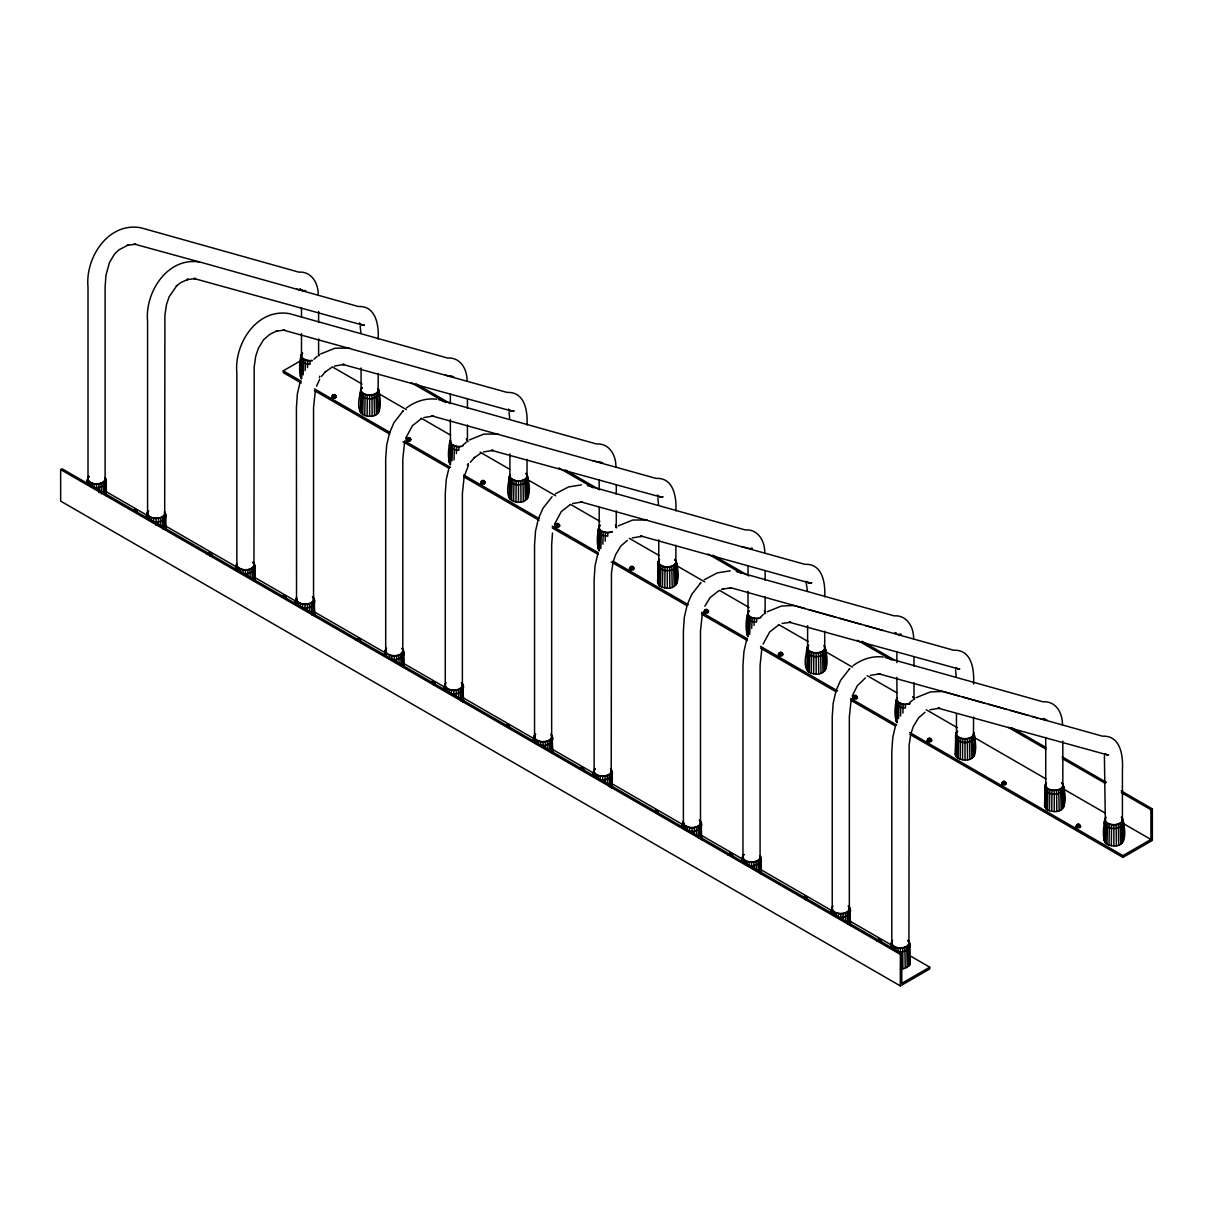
<?xml version="1.0" encoding="UTF-8"?>
<svg xmlns="http://www.w3.org/2000/svg" width="1213" height="1213" viewBox="0 0 1213 1213"><rect width="100%" height="100%" fill="white"/><g stroke="black" fill="none" stroke-linecap="round" stroke-linejoin="round"><path stroke-width="1.5" d="M333.909 398.122L332.938 394.832L334.682 394.559L336.228 396.196L335.455 397.879L332.453 397.728L331.786 396.894L332.938 394.832M408.432 441.138L407.462 437.848L409.206 437.59L410.752 439.227L409.979 440.91L406.977 440.759L406.31 439.91L407.462 437.848M482.759 484.048L481.788 480.757L483.532 480.484L485.079 482.137L484.29 483.82L481.303 483.669L480.621 482.819L481.788 480.757M557.283 527.079L556.312 523.789L558.056 523.516L559.602 525.168L558.829 526.836L555.827 526.685L555.145 525.851L556.312 523.789M631.594 569.989L630.624 566.698L632.382 566.426L633.929 568.078L633.141 569.746L630.154 569.594L629.471 568.761L630.624 566.698M706.118 613.02L705.162 609.73L706.906 609.457L708.453 611.094L707.664 612.777L704.677 612.626L703.995 611.792L705.162 609.73M780.444 655.93L779.474 652.639L781.217 652.367L782.764 654.004L781.991 655.687L779.004 655.536L778.321 654.702L779.474 652.639M854.968 698.946L853.997 695.656L855.741 695.383L857.288 697.035L856.514 698.718L853.527 698.567L852.845 697.718L853.997 695.656M929.294 741.856L928.324 738.565L930.068 738.292L931.614 739.945L930.841 741.628L927.839 741.477L927.172 740.627L928.324 738.565M1003.818 784.887L1002.848 781.597L1004.591 781.324L1006.138 782.976L1005.365 784.644L1002.363 784.493L1001.695 783.659L1002.848 781.597M1078.145 827.797L1077.174 824.506L1078.918 824.234L1080.465 825.886L1079.691 827.554L1076.689 827.402L1076.007 826.569L1077.174 824.506M106.304 495.905L106.304 481.925L105.228 477.543C109.549 484.775 99.921 488.915 94.038 487.368L94.235 483.896C90.657 483.82 85.304 479.908 88.792 476.3L86.805 481.925L88.109 484.745L88.792 481.485M148.365 510.703C144.893 514.312 150.23 518.224 153.808 518.3L153.611 521.772C159.494 523.319 169.123 519.179 164.801 511.947L165.893 516.329L165.893 530.308M254.821 580.39L254.821 566.41L253.168 562.241C259.37 569.306 249.56 575.356 242.873 573.309L243.085 569.837L237.627 567.411L236.732 563.484L235.656 567.866L236.96 570.686L237.627 567.411M302.28 353.044C298.792 356.652 304.145 360.564 307.723 360.64L307.526 367.6M297.215 601.815L296.533 605.075L295.229 602.27L296.321 597.888L297.215 601.815L302.659 604.226L302.462 607.698C309.133 609.76 318.943 603.695 312.757 596.629M367.099 415.983C354.196 414.3 359.184 396.09 361.853 387.447C358.381 391.056 363.718 394.953 367.312 395.029L367.099 415.983C384.066 419.304 380.685 399.547 378.304 388.691L379.381 393.073L379.047 411.995M403.671 666.331L403.671 652.336L402.019 648.167C408.22 655.232 398.395 661.297 391.723 659.235L391.92 655.763C388.342 655.687 383.005 651.79 386.477 648.167L384.824 655.263L385.582 652.109M451.13 444.155L450.448 464.897C447.127 457.68 448.583 448.022 450.235 440.228L451.13 444.155L456.573 446.566L456.376 453.541M463.245 702.463L463.245 686.74L461.607 682.57C467.793 689.636 457.983 695.701 451.312 693.639L451.509 690.167C447.931 690.091 442.578 686.179 446.066 682.57M515.95 501.924C503.38 500.165 508.52 483.456 509.809 474.632L510.703 478.559L516.162 480.97L515.95 501.924C533.235 505.396 530.354 483.729 526.245 473.373M550.869 734.108C557.055 741.173 547.245 747.238 540.573 745.176L540.771 741.704C537.192 741.628 531.84 737.716 535.327 734.108L533.675 741.188L534.433 738.035M599.298 527.731L599.965 524.911C596.493 528.534 601.83 532.431 605.423 532.507L605.211 541.225M594.901 773.682L594.234 776.957L592.93 774.137L594.901 768.511C591.428 772.12 596.766 776.032 600.359 776.108L600.147 779.58C606.834 781.627 616.644 775.577 610.442 768.511M659.554 559.314C656.066 562.923 661.419 566.835 664.997 566.911L664.8 587.85C682.085 591.338 679.204 569.67 675.095 559.314L676.748 563.484L676.748 583.878M699.719 820.049C705.905 827.114 696.095 833.164 689.424 831.117L689.621 827.63L684.177 825.219L683.283 821.292L682.191 825.674L683.495 828.494L684.177 825.219M748.815 616.022L748.148 636.764C744.858 629.047 745.768 618.706 748.815 610.852C745.343 614.46 750.68 618.372 754.274 618.448L754.061 625.408M761.279 874.057L761.279 860.078L760.187 855.696C764.508 862.928 754.88 867.052 748.997 865.506L749.194 862.034C745.616 861.958 740.279 858.061 743.751 854.437M813.65 673.791C800.747 672.108 805.735 653.898 808.404 645.24C804.916 648.864 810.269 652.761 813.847 652.837L813.65 673.791C830.92 677.263 828.054 655.611 823.945 645.24M850.207 925.292L850.207 910.144L848.554 905.975C854.756 913.04 844.945 919.105 838.259 917.043L838.471 913.571C834.878 913.495 829.54 909.598 833.013 905.975M897.665 701.963L896.983 722.705C893.663 715.488 895.118 705.83 896.771 698.036L897.665 701.963L903.109 704.374L902.912 713.092M900.364 969.111L905.247 968.353L909.795 964.942L909.795 944.548L908.143 940.378C914.329 947.444 904.519 953.509 897.847 951.447L898.045 947.975C894.466 947.899 889.114 943.987 892.601 940.378M957.254 731.181C953.767 734.805 959.119 738.702 962.697 738.778L962.5 759.732C979.452 763.053 976.086 743.281 973.69 732.44L974.767 736.807L974.433 755.744M1046.516 782.719C1043.028 786.327 1048.381 790.239 1051.959 790.315L1051.762 811.27C1069.032 814.742 1066.166 793.075 1062.057 782.719L1063.71 786.888L1063.71 807.282M1106.089 817.122C1102.617 820.731 1107.954 824.643 1111.548 824.719L1111.335 845.658C1128.621 849.145 1125.74 827.478 1121.631 817.122L1123.283 821.292L1123.283 841.686M552.491 533.023L551.657 545.107L551.657 736.7M92.067 483.381L91.672 486.807L94.038 487.368M151.261 521.211L151.655 517.769M240.917 569.306L240.523 572.748L242.873 573.309M305.57 360.125L305.176 370.541M300.111 607.137L300.49 603.71M365.143 394.513L364.749 415.422M391.723 659.235L389.373 658.674L389.767 655.247M454.405 446.05L454.026 459.97M449.341 689.651L448.946 693.078L451.312 693.639M513.994 480.454L513.599 501.363M538.602 741.188L538.223 744.615L540.573 745.176M603.255 531.991L602.861 544.152M597.797 779.019L598.191 775.577M662.844 566.395L662.45 587.289L664.8 587.85M687.453 827.114L687.074 830.556L689.424 831.117M752.105 617.917L751.711 628.349M747.041 861.518L746.647 864.945L748.997 865.506M811.679 652.321L811.3 673.23M836.303 913.055L835.909 916.482L838.259 917.043M900.956 703.858L900.562 716.034M895.891 947.459L895.497 950.886L897.847 951.447M960.529 738.262L960.135 759.171L962.5 759.732M1049.791 789.799L1049.412 810.709L1051.762 811.27M1109.379 824.203L1108.985 845.097L1111.335 845.658M89.656 485.913L90.217 482.547M149.244 520.316L149.79 516.95M238.506 571.854L239.052 568.488M303.705 359.291L303.159 374.878M298.095 606.242L298.641 602.891M363.278 393.694L362.732 414.528M452.555 445.232L451.994 460.819M446.93 692.183L447.491 688.817M512.129 479.635L511.583 500.469M536.207 743.721L536.753 740.355M601.39 531.173L600.844 548.503M595.78 778.124L596.326 774.758M660.979 565.561L660.433 586.395L662.45 587.289M685.042 829.662L685.603 826.296M750.241 617.099L749.695 634.444M744.63 864.05L745.176 860.699M809.829 651.502L809.268 672.336M833.892 915.588L834.438 912.237M899.091 703.04L898.545 718.627M893.481 949.991L894.026 946.625M958.679 737.443L958.118 758.277L960.135 759.171M1047.941 788.981L1047.38 809.814L1049.412 810.709M1107.514 823.369L1106.969 844.203L1108.985 845.097M315.335 390.556L313.545 407.629L313.545 599.222M404.596 442.093L402.807 459.166L402.807 650.759M702.282 613.975L700.492 631.033L700.492 822.626M761.87 648.364L760.081 665.437L760.081 857.03A8.552 4.943 0 0 1 749.316 861.806A8.552 4.943 0 0 1 744.115 854.559M851.132 699.901L849.343 716.974L849.343 908.567M148.365 515.874L147.698 519.149L146.379 516.329L147.47 511.947M302.28 358.214L301.597 378.956C298.277 371.739 299.732 362.096 301.385 354.287M361.853 392.618L361.186 413.36M385.81 656.612L386.477 653.352M446.066 687.756L445.383 691.016L444.079 688.196L445.171 683.814M510.703 478.559L510.036 499.301M534.645 742.553L535.327 739.293M599.965 530.096L599.298 550.838C595.977 543.621 597.433 533.963 599.07 526.169M659.554 564.485L658.871 585.227L660.433 586.395M743.751 859.623L743.084 862.883L741.765 860.078L742.856 855.696M808.404 650.426L807.722 671.168M833.013 911.16L832.345 914.42L831.041 911.615L832.118 907.233M891.919 948.824L892.601 945.564M957.254 736.367L956.572 757.109L958.118 758.277M1046.516 787.904L1045.833 808.646L1047.38 809.814M1106.089 822.293L1105.422 843.035L1106.969 844.203M94.235 483.896C98.283 484.396 104.561 483.714 105.531 478.892M153.808 518.3C157.872 518.8 164.149 518.103 165.104 513.296M243.085 569.837C247.209 570.58 255.321 569.14 254.063 563.484M300.293 376.151L301.597 373.331M319.474 377.607L319.807 376.151M302.659 604.226C306.783 604.969 314.91 603.543 313.651 597.888M359.882 410.54L361.186 407.735M367.312 395.029C371.36 395.544 377.637 394.847 378.608 390.025M391.92 655.763C396.045 656.506 404.172 655.081 402.913 649.425M449.144 462.077L449.477 460.622M451.509 690.167C455.633 690.91 463.76 689.469 462.502 683.814M516.162 480.97C520.271 481.713 528.398 480.287 527.139 474.632M509.505 475.966L508.717 478.999C511.007 486.716 525.942 486.716 528.231 478.999L527.443 475.966M540.771 741.704C544.895 742.447 553.022 741.007 551.763 735.351M597.994 548.018L598.327 546.563M600.359 776.108C604.483 776.851 612.595 775.41 611.337 769.755M658.871 585.227L657.901 580.966M664.997 566.911C669.121 567.654 677.248 566.213 675.99 560.558M658.659 560.558C652.958 571.672 674.792 574.386 677.081 564.94L676.293 561.907M689.621 827.63C693.745 828.388 701.872 826.948 700.614 821.292M746.829 633.959L748.148 631.139M749.194 862.034C753.258 862.549 759.535 861.852 760.49 857.03M806.418 668.348L807.722 665.543M813.847 652.837C817.971 653.58 826.098 652.154 824.84 646.499M807.191 647.833L806.418 650.881C808.707 658.598 823.642 658.598 825.917 650.881L825.143 647.833M838.471 913.571C842.595 914.314 850.707 912.889 849.449 907.233M891.707 944.305L890.949 947.459L891.707 941.622M898.045 947.975C902.169 948.718 910.296 947.277 909.037 941.622M956.572 757.109L955.268 754.289L956.572 751.469M909.795 964.942L909.341 942.971M962.697 738.778C966.746 739.278 973.023 738.596 973.994 733.774M1045.833 808.646L1044.863 804.371M1051.959 790.315C1056.083 791.058 1064.21 789.633 1062.952 783.977M1045.621 783.977C1039.92 795.091 1061.739 797.805 1064.028 788.344L1063.255 785.311M1105.195 818.366C1103.557 826.174 1102.086 835.818 1105.422 843.035M1104.118 840.23L1104.437 838.774M1111.548 824.719C1115.672 825.462 1123.784 824.021 1122.525 818.366M1104.891 819.715L1104.118 822.748C1106.392 830.465 1121.328 830.465 1123.617 822.748L1122.844 819.715M408.25 437.529L406.719 439.03M482.577 480.439L481.045 481.94M557.101 523.47L556.873 524.425L559.602 525.168M631.412 566.38L629.881 567.866M704.419 610.897L705.951 609.411M780.05 653.276L780.262 652.321M927.581 739.748L929.113 738.247M1003.636 781.278L1002.105 782.764M1076.431 825.674L1077.963 824.188M87.139 483.381L87.882 480.227M146.712 517.784L147.47 514.63M235.989 569.322L236.732 566.168M312.378 360.64L310.043 360.807L310.043 364.294L305.176 363.551L300.627 360.125L301.385 356.971M295.563 603.725L296.321 600.571M378.304 391.374L379.047 394.528C374.908 400.214 364.355 400.214 360.216 394.528L360.958 391.374M450.235 442.912L449.477 463.533M444.413 689.651L445.171 686.497M509.809 477.3L509.051 497.937M612.231 531.991L607.743 532.689L607.743 536.176L602.861 535.418L598.327 532.007L599.07 528.838M593.263 775.592L594.006 772.438M657.901 566.395L658.659 563.241M682.525 827.13L683.283 823.976M758.913 618.448L756.594 618.615L756.594 622.102L751.711 621.359L747.163 617.933L747.921 614.779M742.098 861.533L742.856 858.379M806.751 652.336L807.509 649.182M831.375 913.071L832.118 909.917M896.771 700.72L896.013 721.341M973.69 735.108L974.433 738.277C970.294 743.948 959.741 743.948 955.601 738.277L956.344 735.108M1044.863 789.799L1045.621 786.646M1105.195 821.049L1104.437 841.686M86.805 481.925L87.579 478.892M146.379 516.329L147.167 513.296M235.656 567.866L236.429 564.833M301.082 355.636L300.627 360.125M295.229 602.27L296.017 599.222M360.655 390.025L360.216 394.528M384.491 653.807L385.279 650.759M449.917 441.562L449.477 446.066L454.026 449.477L458.893 450.235L458.893 446.748L461.213 446.566M444.079 688.196L444.853 685.163M533.341 739.733L534.129 736.7M598.767 527.503L598.327 532.007M592.93 774.137L593.703 771.104M658.356 561.907L657.567 582.422M682.191 825.674L682.964 822.626M747.617 613.444L747.163 617.933M741.765 860.078L742.553 857.03M831.041 911.615L831.815 908.567M896.468 699.37L896.013 703.874L900.562 707.285L905.429 708.043L905.429 704.556L909.917 703.858M890.615 946.004L891.403 942.971M956.041 733.774L955.268 754.289M1045.303 785.311L1044.529 805.826M87.882 477.543L87.139 483.972M360.958 388.691L360.216 411.995M385.582 649.425L384.824 655.839M534.433 735.351L533.675 741.78M594.006 769.755L593.263 776.168M747.921 612.095L747.163 635.415M807.509 646.499L806.751 669.803M956.344 732.44L955.601 738.277M300.248 381.504L297.412 393.619L296.427 407.432L296.533 602.937M389.509 433.041L386.674 445.156L385.689 458.969L385.689 650.759M449.098 467.445L446.248 479.56L445.277 493.373L445.277 685.163M538.36 518.982L535.524 531.097L534.539 544.91L534.539 736.7M597.948 553.371L595.098 565.485L594.127 579.298L594.127 771.104M687.21 604.908L684.359 617.023L683.389 630.836L683.389 822.626A8.552 4.943 0 0 0 694.154 827.402A8.552 4.943 0 0 0 699.355 820.17M746.783 639.312L743.948 651.426L742.963 665.24L742.963 857.03M836.06 690.849L833.21 702.964L832.239 716.777L832.239 908.567M895.634 725.253L892.798 737.368L891.813 751.181L891.813 942.971M316.548 386.219L319.626 379.366M763.098 644.027L769.694 631.958L778.61 624.968M332.453 397.728L333.09 395.863M406.977 440.759L407.613 438.894M481.303 483.669L481.94 481.804M555.827 526.685L556.464 524.835M630.154 569.594L630.79 567.745M704.677 612.626L705.314 610.761M779.004 655.536L779.641 653.671M853.527 698.567L854.164 696.702M927.839 741.477L928.476 739.612M1002.363 784.493L1002.999 782.643M1076.689 827.402L1077.326 825.553M389.691 432.45L394.028 422.549L403.232 410.737L402.655 411.328M405.642 438.348L412.42 425.687L421.336 418.697M538.542 518.391L542.863 508.474L552.082 496.678M554.493 524.274L561.27 511.613L570.171 504.638M687.377 604.332L691.713 594.415L700.932 582.604L700.356 583.21M836.227 690.258L840.564 680.357L849.767 668.545L849.206 669.136M852.178 696.156L857.318 685.709L865.46 677.885M136.159 510.703L135.128 509.43L133.642 510.021L136.159 510.703L136.902 512.508L136.402 510.157M208.166 553.052L208.939 553.992L210.926 553.189L208.727 552.597L207.241 554.417M210.107 556.07L211.835 554.644L210.926 553.189M284.994 596.629L283.978 595.356L282.493 595.962L284.994 596.629L285.737 598.449L285.252 596.099M357.016 638.993L357.774 639.933L359.776 639.13L357.562 638.538L356.091 640.343M359.776 639.13L360.261 641.48L359.518 639.66M433.845 682.57L432.814 681.297L431.343 681.903L433.845 682.57L434.588 684.39L433.284 684.905M434.588 684.39L434.102 682.04M508.368 725.601L507.337 724.328L505.866 724.919L508.368 725.601L509.111 727.406L508.626 725.056M582.695 768.511L581.664 767.238L580.178 767.829L582.695 768.511L583.438 770.316L582.937 767.965M657.219 811.527L656.188 810.254L654.702 810.86L657.219 811.527L657.962 813.347L657.461 810.997M729.028 853.77L729.801 854.71L731.788 853.907L729.589 853.315L728.103 855.135M731.788 853.907L732.288 856.257L731.545 854.437M804.113 896.346L804.325 897.741L806.311 896.938L803.552 896.801M806.311 896.938L806.812 899.288L806.069 897.468M877.878 939.696L878.637 940.651L880.638 939.848L878.424 939.241L876.954 941.061M880.638 939.848L881.123 942.198L880.38 940.378M468.476 465.307L464.17 476.497L462.38 493.57L462.38 685.163M704.859 606.242L710.121 597.554L719.021 590.579M208.727 552.597L208.166 553.659L211.835 554.644M282.493 596.569L283.038 595.507M357.562 638.538L357.016 639.6L360.686 640.585M431.328 682.51L431.889 681.433M580.739 767.374L580.178 768.436L583.847 769.421M729.028 854.377L729.589 853.315M878.424 939.241L877.878 940.318L881.548 941.303M331.786 396.894L332.696 395.362M406.31 439.91L407.219 438.393M480.621 482.819L481.531 481.303M555.145 525.851L556.054 524.319M629.471 568.761L630.381 567.229M703.995 611.792L704.905 610.26M778.321 654.702L779.231 653.17M852.845 697.718L853.755 696.201M927.172 740.627L928.081 739.111M1001.695 783.659L1002.605 782.127M1076.007 826.569L1076.917 825.037M146.712 514.873L147.698 513.508M301.597 355.849L300.627 357.213L300.627 377.607M235.989 566.41L236.96 565.046M295.563 600.814L296.533 599.449M449.477 443.154L450.448 441.79M467.339 464.897L468.309 463.533M509.051 477.543L510.036 476.193M445.383 685.39L444.413 690.242M658.871 562.119L657.901 563.484L657.901 583.878M682.525 824.218L683.495 822.854M743.084 857.257L742.098 862.109M896.013 700.962L896.983 699.598M956.572 734.001L955.601 735.351L955.601 755.744M832.345 908.795L831.375 913.647M890.949 944.548L891.919 943.198M1045.833 785.539L1044.863 786.888L1044.863 807.282M1104.437 821.292L1105.422 819.927M318.215 295.244C318.519 283.812 311.953 271.227 298.716 272.106L140.966 227.801C108.382 221.706 85.137 257.581 88.003 287.102L88.003 478.892M378.168 339.003C378.941 325.66 376.182 305.585 358.305 306.51L200.539 262.19C167.97 256.095 144.711 291.984 147.577 321.49L147.577 513.296M467.05 381.185C467.369 369.753 460.804 357.168 447.567 358.032L289.801 313.727C257.232 307.632 233.988 343.522 236.853 373.028L236.853 564.833M321.506 376.364L325.751 371.436L325.175 372.027L332.059 367.16M470.356 462.305L474.586 457.362L474.025 457.968L480.909 453.101M313.97 359.2L317.306 356.334M462.82 445.141L466.156 442.275M760.506 617.008L763.841 614.142M909.356 702.949L912.692 700.083M333.969 396.105L335.364 394.953M408.493 439.121L409.888 437.969M482.819 482.031L484.214 480.879M557.343 525.062L558.738 523.91M631.655 567.972L633.065 566.82M706.178 611.003L707.588 609.851M780.505 653.913L781.9 652.761M855.029 696.929L856.423 695.777M929.355 739.839L930.75 738.687M1003.879 782.87L1005.274 781.718M1078.205 825.78L1079.6 824.628M406.567 407.871C415.043 401.458 425.99 397.819 436.65 399.244M555.418 493.797L568.533 486.944L581.391 484.897M627.348 540.407L620.844 546.017L615.598 554.705L613.02 562.438L611.458 573.082L611.231 771.104M704.268 579.738L717.368 572.87L730.241 570.823M853.103 665.679C861.594 659.266 872.526 655.626 883.185 657.052M925.034 712.289L918.544 717.884L913.298 726.572L910.72 734.305L909.144 744.949L908.931 942.971M60.65 469.598L62.075 468.779L901.775 953.57L901.775 983.318L929.749 967.17L929.749 968.944L900.349 985.911L60.65 501.121L60.65 469.598L900.349 954.388L901.775 953.57M301.294 383.02L283.251 372.603L283.251 370.829L301.901 360.064M1121.403 792.68L1150.925 809.723L1152.35 808.904L1152.35 840.427L1122.95 857.394L909.75 734.305M909.75 732.531L1122.95 855.62L1150.925 839.472L1150.925 809.723M320.657 353.969L335 348.176L349.389 348.131M469.507 439.91L483.851 434.102L498.24 434.072M618.357 525.851L632.701 520.043L647.075 519.998M767.192 611.777L781.536 605.984L793.924 605.514L953.691 650.244C972.189 649.38 974.327 670.471 973.569 684.056M916.042 697.718L930.386 691.91L942.774 691.455L1102.526 736.185C1121.039 735.321 1123.177 756.412 1122.419 769.997L1122.419 819.715M332.195 395.999L336.228 396.196M853.255 696.838L854.574 696.307M334.545 366.038L344.34 364.431L342.597 364.37L511.416 410.964M423.807 417.575L433.602 415.968L431.858 415.907L655.99 478.377C673.867 477.452 676.642 497.527 675.868 510.87M483.381 451.979L493.191 450.372L491.447 450.311L660.266 496.905M572.657 503.516L582.452 501.909L580.709 501.848L804.841 564.318C822.717 563.393 825.492 583.468 824.704 596.796M632.231 537.905L642.041 536.313L809.116 582.846M721.492 589.442L723.979 588.563M870.343 675.383L880.153 673.776L878.394 673.715L959.483 696.08M929.931 709.787L939.726 708.18L937.983 708.119L1106.802 754.713M722.508 589.048L731.303 587.85L805.205 608.623M782.097 623.452L790.876 622.239L789.132 622.178L957.952 668.772M705.723 610.366L708.453 611.094M928.885 739.217L931.614 739.945M1077.735 825.143L1080.465 825.886M307.723 360.64L310.043 360.807M456.573 446.566L458.893 446.748M605.423 532.507L607.743 532.689M754.274 618.448L756.594 618.615M903.109 704.374L905.429 704.556M296.609 289.164L302.992 290.635M362.566 325.039L193.746 278.444L195.49 278.505L186.711 279.703L188.182 279.217L180.798 282.599L176.325 286.101L176.901 285.495L169.062 296.897L166.484 304.63L164.907 315.274L164.695 513.296M445.459 375.105L451.843 376.576M592.717 460.682L600.678 462.502A8.552 6.975 -59.1 0 0 602.558 462.593L602.558 462.593A8.536 6.944 -70.2 0 1 599.055 461.88M741.552 546.608L747.936 548.079M1040.845 718.854L1047.228 720.31M137.312 511.613L135.128 509.43M286.162 597.554L283.978 595.356M507.398 725.283L509.536 726.511M658.371 812.452L656.188 810.254M730.575 854.134L732.697 855.362M198.947 261.826L134.158 244.04L135.841 244.207L127.122 245.314L128.593 244.829L118.919 249.833L114.735 253.805L109.473 262.493L105.956 275.215L105.106 287.299L105.106 478.892M438.651 399.668L596.417 443.973C609.639 443.094 616.204 455.679 615.901 467.111M587.501 485.609L745.252 529.914C758.489 529.035 765.054 541.62 764.751 553.052M736.352 571.535L894.102 615.84C907.339 614.976 913.905 627.561 913.601 638.993M808.828 609.639L836.015 617.281M839.654 618.296L861.397 624.407M865.021 625.423L883.155 630.517M885.187 657.476L1042.953 701.781C1056.189 700.902 1062.755 713.487 1062.436 724.919M963.122 697.096L984.865 703.206M988.489 704.222L1006.623 709.317M1010.247 710.333L1028.366 715.427M1032.005 716.443L1037.433 717.975M387.356 657.78L389.373 658.674M415.983 383.763L450.417 403.641M565.228 469.916L599.662 489.809M712.819 555.145L748.906 575.978M862.064 641.298L894.86 660.236M1011.308 727.466L1045.742 747.36M1062.148 756.821L1106.423 782.385M1121.191 790.906L1152.35 808.904M411.268 382.686L445.702 402.58M558.875 467.915L593.309 487.793M708.104 554.068L740.916 573.006M857.348 640.237L891.798 660.115M1008.23 727.345L1045.955 749.134M1062.361 758.595L1104.998 783.219M332.544 366.993L362.065 384.036M378.471 393.497L406.34 409.6M421.108 418.121L450.63 435.164M480.151 452.206L509.672 469.249M527.716 479.666L555.584 495.768M570.353 504.29L599.874 521.332M629.395 538.375L658.917 555.418M676.945 565.834L704.829 581.937M719.597 590.458L749.118 607.501M778.64 624.543L808.146 641.586M826.189 652.003L852.436 667.15M867.189 675.671L896.71 692.714M926.232 709.757L957.391 727.739M975.434 738.156L1045.955 778.882M1063.998 789.299L1104.998 812.968M1123.041 823.384L1150.925 839.472M410.752 439.227L409.206 437.59M485.079 482.137L483.532 480.484M633.929 568.078L632.382 566.426M782.764 654.004L781.217 652.367M857.288 697.035L855.741 695.383M1005.016 782.324L1006.138 782.976M283.251 370.829L301.294 381.246M314.41 388.827L389.858 432.374M404.611 440.895L450.539 467.414M463.654 474.98L539.103 518.542M552.218 526.124L598.145 552.628M612.899 561.149L688.347 604.711M701.463 612.277L747.39 638.796M760.506 646.362L837.592 690.864M850.707 698.445L896.619 724.949M314.41 390.601L389.858 434.148M402.974 441.729L448.901 468.233M463.654 476.754L539.103 520.316M552.218 527.898L598.145 554.402M611.261 561.983L686.694 605.53M701.463 614.051L747.39 640.57M760.506 648.136L835.939 691.698M850.707 700.219L894.982 725.783M106.456 491.841L147.455 515.51M165.499 525.926L236.019 566.653M254.048 577.07L296.7 601.678M313.09 611.155L385.249 652.806M403.292 663.223L444.292 686.892M462.335 697.308L534.493 738.975M552.537 749.391L593.536 773.06M611.579 783.477L683.738 825.143M700.144 834.605L742.781 859.229M760.824 869.645L831.345 910.356M849.388 920.773L892.025 945.397M908.431 954.858L929.749 967.17M807.221 898.393L805.902 896.437M434.997 683.495L433.693 681.524M1122.313 837.41L1123.617 840.23M1062.724 803.006L1064.028 805.826M973.463 734.001L974.433 735.351M913.207 696.778L914.405 699.37M824.613 648.06L825.598 649.425L825.598 669.803M764.357 610.852L765.555 613.444M675.777 579.602L677.081 582.422M908.81 960.666L910.129 963.486M526.927 476.193L527.898 477.543L527.898 497.937M526.927 493.661L528.231 496.481M466.671 438.97L467.869 441.562M760.945 858.622L759.975 857.257L759.975 860.745M700.386 822.854L701.357 824.218L701.357 839.366M378.077 390.252L379.047 391.617M611.125 771.316L612.095 772.681L612.095 788.405M551.536 736.928L552.521 738.277M313.424 599.449L314.41 600.814L314.41 615.961M164.589 513.508L165.559 514.873M105.971 480.469L105 479.12L105 482.607M880.229 939.332L880.865 940.469M731.378 853.406L732.015 854.528M657.067 810.496L657.704 811.618M582.543 767.465L583.18 768.587M508.217 724.555L508.854 725.677M359.366 638.629L360.003 639.751M284.843 595.598L285.48 596.72M210.516 552.688L211.153 553.81M135.992 509.657L136.629 510.779M1079.676 825.189L1080.601 826.796M1005.365 782.279L1006.274 783.886M930.841 739.248L931.751 740.87M856.514 696.338L857.439 697.96M781.991 653.307L782.901 654.929M707.664 610.397L708.589 612.019M633.141 567.381L634.065 568.988M558.814 524.471L559.739 526.078M484.29 481.44L485.215 483.062M409.979 438.53L410.889 440.152M335.455 395.499L336.365 397.121M1078.918 824.234L1079.327 825.234M930.068 738.292L930.477 739.293M706.906 609.457L707.315 610.442M558.056 523.516L558.465 524.516M334.682 394.559L335.091 395.544M210.683 553.719L211.426 555.539M806.008 581.27L807.449 591.186M1079.13 825.644L1079.691 827.554M1004.804 782.734L1005.365 784.644M930.28 739.703L930.841 741.628M855.953 696.793L856.514 698.718M781.43 653.762L781.991 655.687M707.118 610.852L707.664 612.777M632.595 567.836L633.141 569.746M558.268 524.926L558.829 526.836M483.744 481.895L484.29 483.82M409.418 438.985L409.979 440.91M334.894 395.954L335.455 397.879M849.767 908.567L850.54 925.595M700.917 822.626L701.69 839.654M611.655 771.104L612.429 788.116M552.067 736.7L552.855 751.969M462.805 685.163L463.578 702.175M403.216 650.759L404.005 666.028M313.955 599.222L314.743 616.249M254.381 564.833L255.155 580.102M616.189 527.731L615.507 524.911L616.72 527.503M1122.525 821.049L1123.283 824.203M1062.952 786.646L1063.71 789.799M909.037 944.305L909.795 947.459M824.84 649.182L825.598 652.336M849.449 909.917L850.207 913.071M760.187 858.379L760.945 872.011M675.99 563.241L676.748 566.395M700.614 823.976L701.357 827.13M611.337 772.438L612.095 775.592M527.139 477.3L527.898 480.469M551.763 738.035L552.521 753.425M462.502 686.497L463.245 689.651M402.913 652.109L403.671 655.263M313.651 600.571L314.41 603.725M254.063 566.168L254.821 569.322M164.801 514.63L165.559 530.02M105.228 480.227L105.971 493.873M825.598 666.892L825.917 668.348M379.047 409.084L379.381 410.54M318.716 354.287L319.019 355.636M1121.631 822.293L1122.313 843.035M1062.057 787.904L1062.724 808.646M972.781 736.367L973.463 757.109M908.143 945.564L908.81 966.306M823.945 650.426L824.613 671.168M848.554 911.16L849.236 923.169M759.293 859.623L759.975 873.375M675.095 564.485L675.777 585.227M699.719 825.219L700.386 837.228M610.442 773.682L611.125 787.434M526.245 478.559L526.927 499.301M550.869 739.293L551.536 751.287M461.607 687.756L462.274 699.749M377.395 392.618L378.077 413.36M402.019 653.352L402.701 667.105M312.757 601.815L313.424 613.823M253.168 567.411L253.851 581.163M163.907 515.874L164.589 527.882M104.333 481.485L105 493.479M1120.206 823.369L1120.767 844.203M1060.632 788.981L1061.178 809.814M971.355 737.443L971.916 758.277M906.718 946.625L907.263 967.458M822.52 651.502L823.066 672.336M847.129 912.237L847.69 924.321M757.867 860.699L758.413 871.04M673.67 565.561L674.216 586.395M698.294 826.296L698.84 838.395M609.017 774.758L609.578 786.858M524.82 479.635L525.381 500.469M549.444 740.355L549.989 750.711M460.182 688.817L460.728 700.917M375.969 393.694L376.53 414.528M400.593 654.429L401.139 664.769M311.332 602.891L311.877 614.991M251.743 568.488L252.304 578.844M162.481 516.95L163.027 529.05M102.893 482.547L103.454 492.903M1104.406 755.729L1105.316 819.715M955.556 669.788L956.299 677.127M657.855 497.921L658.598 505.26M509.02 411.98L509.748 419.319M360.17 326.054L360.913 333.378M1118.356 824.203L1118.735 845.097M1058.767 789.799L1059.161 810.709M969.505 738.262L969.9 759.171M904.853 947.459L905.247 968.353M820.655 652.321L821.049 673.23M845.279 913.055L845.673 921.728M756.017 861.518L756.396 870.191M671.805 566.395L672.199 587.289M696.429 827.114L696.823 835.787M607.167 775.577L607.546 784.25M522.97 480.454L523.349 501.363M547.579 741.188L547.973 749.861M458.317 689.651L458.711 698.324M374.12 394.513L374.514 415.422M398.728 655.247L399.122 663.92M309.467 603.71L309.861 612.383M249.893 569.306L250.272 577.979M160.616 517.769L161.011 526.442M101.043 483.381L101.437 493.797M805.28 897.787L805.493 899.803M805.038 896.195L805.098 897.165M581.664 767.238L581.724 768.193M432.814 681.297L432.874 682.267M358.502 638.387L358.563 639.357M209.652 552.446L209.713 553.416M1116.187 824.719L1116.385 845.658M1056.599 790.315L1056.811 811.27M967.337 738.778L967.534 759.732M902.699 947.975L902.897 968.929M843.111 913.571L843.308 920.546M818.487 652.837L818.699 673.791M753.849 862.034L754.046 869.008M694.261 827.63L694.473 834.605M669.652 566.911L669.849 587.85M604.999 776.108L605.196 783.067M545.425 741.704L545.623 748.664M520.802 480.97L520.999 501.924M456.149 690.167L456.361 697.141M396.575 655.763L396.772 662.738M371.951 395.029L372.148 415.983M307.314 604.226L307.511 611.2M247.725 569.837L247.922 576.797M158.463 518.3L158.66 525.259M98.875 483.896L99.087 492.614M527.018 424.929C527.791 411.601 525.017 391.526 507.14 392.436L283.008 329.981L284.752 330.042L275.973 331.24L277.443 330.755L270.074 334.136L263.57 339.746L258.324 348.434L255.746 356.167L254.184 366.811L253.957 564.833M1122.95 855.62L1122.95 857.394M1113.868 824.885L1113.868 845.855M1062.831 741.113L1062.831 785.311M1054.279 790.497L1054.279 811.452M1045.727 737.504L1045.727 785.311M973.569 717.201L973.463 737.489M965.017 738.96L965.017 759.914M956.466 713.547L956.466 733.774M913.995 657.021L913.995 666.225M913.995 682.798L913.995 699.37A8.552 4.943 0 0 0 912.843 696.899M900.364 948.141L900.364 951.644M900.349 954.388L900.349 985.911M896.877 651.563L896.877 662.601M896.877 677.309L896.983 703.1M840.791 913.753L840.791 917.24M824.719 631.26L824.719 647.833M816.167 653.019L816.167 673.988M807.615 625.772L807.615 647.833M765.145 571.08L765.145 580.299M765.145 596.872L765.145 613.444A8.552 4.943 0 0 0 764.857 612.156M751.529 862.216L751.529 865.703M748.027 565.622L748.027 574.826M748.027 591.368L748.027 613.444M691.941 827.812L691.941 831.299M675.884 545.334L675.884 561.907M667.317 567.077L667.317 588.047M658.765 539.83L658.765 561.907M616.295 485.155L616.295 494.358M616.295 510.931L616.295 527.503A8.552 4.943 0 0 0 616.007 526.23M602.679 776.275L602.679 779.762M599.192 479.696L599.192 488.884M599.192 507.277L599.192 527.503M598.327 529.08L598.327 549.474M543.09 741.871L543.09 745.373M527.033 459.393L527.033 475.966M518.482 481.152L518.482 502.106M509.915 453.905L509.915 475.966A8.552 4.943 0 0 0 520.695 480.742A8.552 4.943 0 0 0 525.881 473.495M467.445 399.213L467.445 408.417M467.445 424.99L467.445 441.562A8.552 4.943 0 0 0 466.308 439.091M453.829 690.349L453.829 693.836M450.341 393.755L450.341 402.943M450.341 419.501L450.448 445.292M394.255 655.945L394.255 659.432M378.183 373.452L378.183 390.025M369.631 395.211L369.631 416.18M361.08 367.964L361.08 390.025M318.61 311.438L318.61 322.491M318.61 339.064L318.61 355.636M304.979 604.408L304.979 607.895M301.491 307.814L301.491 317.018M301.491 333.56L301.491 355.636M245.405 570.004L245.405 573.491M156.143 518.467L156.143 525.456M96.555 484.078L96.555 487.565M312.257 360.397A8.552 4.943 0 0 1 303.265 358.639A8.552 4.943 0 0 1 302.644 353.165M104.818 477.619A8.552 4.943 0 0 1 95.433 483.79A8.552 4.943 0 0 1 89.14 476.421M377.895 388.751A8.552 4.943 0 0 1 368.509 394.922A8.552 4.943 0 0 1 362.217 387.554M164.407 512.007A8.552 4.943 0 0 1 155.021 518.194A8.552 4.943 0 0 1 148.729 510.825M359.427 323.204A8.552 6.975 -59.1 0 0 364.446 325.114L364.446 325.114A8.536 6.944 -70.2 0 1 359.503 323.234M909.72 703.646A8.552 4.943 0 0 1 896.877 699.37M895.224 632.549A8.552 6.975 -59.1 0 0 896.65 633.702A8.536 6.944 -70.2 0 1 895.3 632.58M973.569 733.774A8.552 4.943 0 0 1 962.804 738.55A8.552 4.943 0 0 1 957.603 731.303M956.223 668.105A8.552 6.975 -59.1 0 0 959.832 668.863L959.832 668.863A8.536 6.944 -70.2 0 1 956.329 668.151M824.431 646.559A8.552 4.943 0 0 1 815.06 652.73A8.552 4.943 0 0 1 808.768 645.361M610.943 769.815A8.552 4.943 0 0 1 601.557 775.986A8.552 4.943 0 0 1 595.265 768.633M312.393 596.751A8.552 4.943 0 0 1 313.242 600.511M312.393 601.693A8.552 4.943 0 0 1 297.579 601.693M296.715 600.511A8.552 4.943 0 0 1 296.715 597.948M463.169 445.838A8.552 4.943 0 0 1 453.692 445.489A8.552 4.943 0 0 1 450.63 440.289M252.804 562.362A8.552 4.943 0 0 1 246.512 569.716A8.552 4.943 0 0 1 237.142 563.545M450.114 375.894A8.552 6.975 -59.1 0 0 453.707 376.652L453.707 376.652A8.536 6.944 -70.2 0 1 450.205 375.939M1061.693 782.84A8.552 4.943 0 0 1 1055.401 790.209A8.552 4.943 0 0 1 1046.015 784.038M848.205 906.096A8.552 4.943 0 0 1 841.913 913.465A8.552 4.943 0 0 1 832.527 907.294M1045.5 719.643A8.552 6.975 -59.1 0 1 1044.075 718.49A8.536 6.944 -70.2 0 0 1045.591 719.688M612.019 531.779A8.552 4.943 0 0 1 602.527 531.415A8.552 4.943 0 0 1 599.48 526.23M402.519 649.486A8.552 4.943 0 0 1 394.255 655.702A8.552 4.943 0 0 1 385.992 649.486M674.731 559.436A8.552 4.943 0 0 1 668.439 566.805A8.552 4.943 0 0 1 659.053 560.618M461.243 682.692A8.552 4.943 0 0 1 454.951 690.061A8.552 4.943 0 0 1 445.565 683.889M760.869 617.72A8.552 4.943 0 0 1 750.544 616.932A8.552 4.943 0 0 1 749.179 610.973M551.354 735.427A8.552 4.943 0 0 1 541.984 741.598A8.552 4.943 0 0 1 535.691 734.229M1121.267 817.244A8.552 4.943 0 0 1 1114.974 824.613A8.552 4.943 0 0 1 1105.604 818.426M907.779 940.5A8.552 4.943 0 0 1 901.486 947.869A8.552 4.943 0 0 1 892.101 941.697M1105.073 754.031A8.552 6.975 -59.1 0 0 1108.682 754.789L1108.682 754.789A8.536 6.944 -70.2 0 1 1105.164 754.077M305.54 290.559L304.888 290.726A8.536 6.944 -70.2 0 1 299.914 288.846A8.552 6.975 -59.1 0 0 304.857 290.711L305.54 290.559M513.963 410.889L513.326 411.071A8.536 6.944 -70.2 0 1 508.353 409.175A8.552 6.975 -59.1 0 0 513.296 411.055L513.963 410.889M662.814 496.83L662.162 496.996A8.536 6.944 -70.2 0 1 657.188 495.116A8.552 6.975 -59.1 0 0 662.146 496.981L662.814 496.83M752.09 548.367L751.438 548.534A8.536 6.944 -70.2 0 1 749.589 548.458A8.552 6.975 -59.1 0 0 751.408 548.519L752.09 548.367M811.664 582.771L811.012 582.937A8.536 6.944 -70.2 0 1 807.479 582.21A8.552 6.975 -59.1 0 0 810.981 582.922L811.664 582.771M900.925 634.308L900.273 634.475A8.536 6.944 -70.2 0 1 898.439 634.399A8.552 6.975 -59.1 0 0 900.258 634.46L900.925 634.308M642.041 536.313L640.282 536.252L641.965 536.404M731.303 587.85L729.559 587.789L731.227 587.941"/></g></svg>
